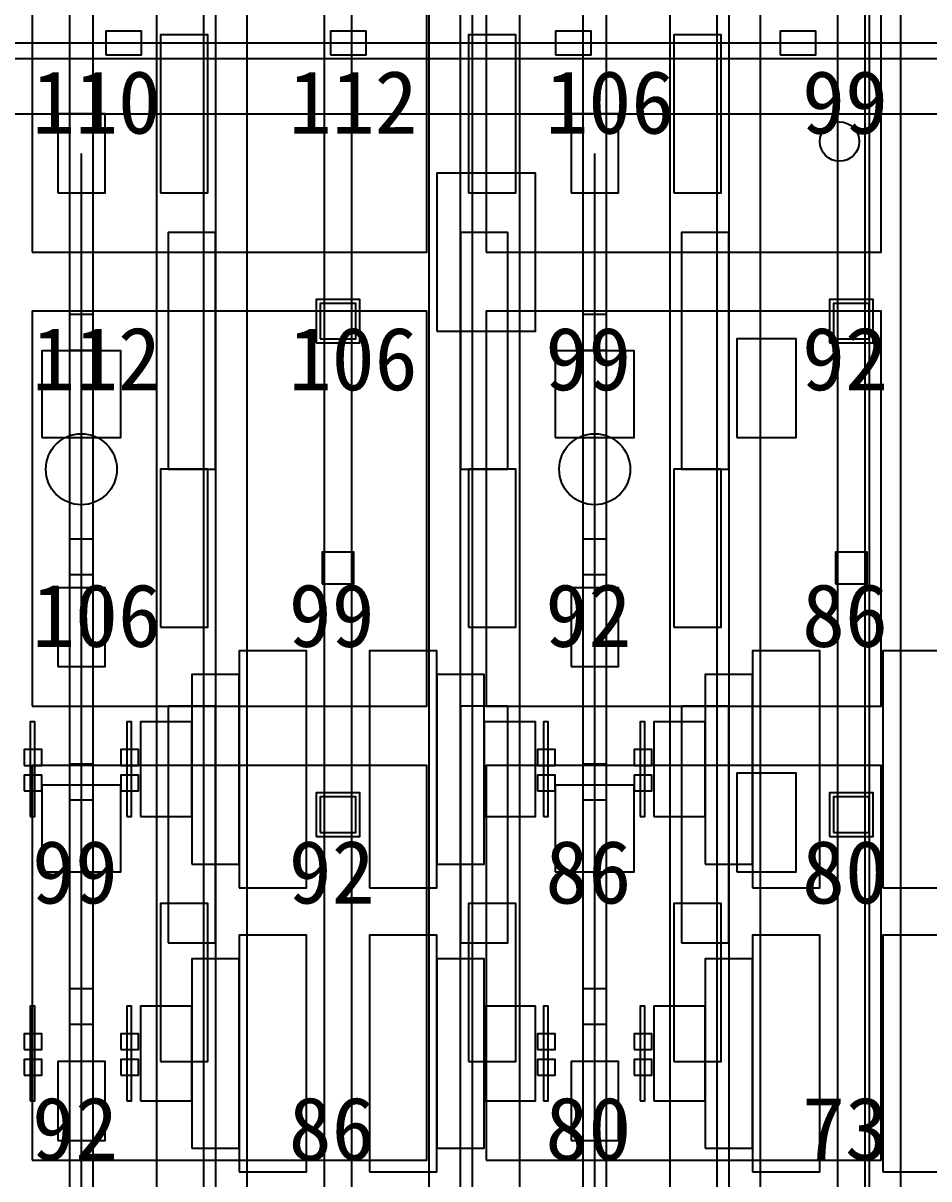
# Model space of a CAD drawing. Header units: metres. Extents: x -1640 to 1560, y -268 to 2338.
# Drawn here: x 71.28 to 94.21, y 1616.03 to 1645.3 of the extents above; entities that cross this region are included whole.
import ezdxf

# ---------------------------------------------------------------- set-up
doc = ezdxf.new("R2010")
doc.units = ezdxf.units.M
for name, color, linetype in [('1F_CHL', 4, 'Continuous'), ('1F_PUMP', 2, 'Continuous'), ('1F_SCR', 3, 'Continuous'), ('1F_STRUCT_COLUMN', 8, 'Continuous'), ('2F_CSF_LATERAL_RACK_CONCEPT', 9, 'Continuous'), ('2F_RFG', 5, 'Continuous'), ('2F_STRUCT_COLUMN', 8, 'Continuous'), ('2F_VMB', 6, 'Continuous'), ('3F_CLEANROOM_OVERHEAD_PIPE_DUCT_CONCEPT', 9, 'Continuous'), ('3F_EHS_EGRESS_DIST_M', 2, 'Continuous'), ('3F_EHS_EXTINGUISHER_HYDRANT_CABINET_CONCEPT', 1, 'Continuous'), ('3F_EHS_GAS_DETECTOR', 6, 'Continuous'), ('3F_ETCH', 2, 'Continuous'), ('3F_FOUP', 5, 'Continuous'), ('3F_OHT', 9, 'Continuous'), ('3F_OHTV', 1, 'Continuous'), ('3F_STK', 3, 'Continuous'), ('3F_STRUCT_COLUMN', 8, 'Continuous'), ('3F_TBAR', 6, 'Continuous'), ('4F_FFU', 1, 'Continuous'), ('4F_STRUCT_PLENUM_TRUSS_CONCEPT', 9, 'Continuous'), ('5F_CHL', 4, 'Continuous'), ('5F_PUMP', 2, 'Continuous'), ('5F_SCR', 3, 'Continuous'), ('5F_STRUCT_COLUMN', 8, 'Continuous'), ('6F_CSF_LATERAL_RACK_CONCEPT', 9, 'Continuous'), ('6F_RFG', 5, 'Continuous'), ('6F_STRUCT_COLUMN', 8, 'Continuous'), ('6F_VMB', 6, 'Continuous'), ('7F_CLEANROOM_OVERHEAD_PIPE_DUCT_CONCEPT', 9, 'Continuous'), ('7F_EHS_EGRESS_DIST_M', 2, 'Continuous'), ('7F_EHS_EXTINGUISHER_HYDRANT_CABINET_CONCEPT', 1, 'Continuous'), ('7F_EHS_GAS_DETECTOR', 6, 'Continuous'), ('7F_ETCH', 2, 'Continuous'), ('7F_FOUP', 5, 'Continuous'), ('7F_OHT', 9, 'Continuous'), ('7F_OHTV', 1, 'Continuous'), ('7F_STK', 3, 'Continuous'), ('7F_STRUCT_COLUMN', 8, 'Continuous'), ('7F_TBAR', 6, 'Continuous'), ('8F_FFU', 1, 'Continuous'), ('8F_STRUCT_PLENUM_TRUSS_CONCEPT', 9, 'Continuous'), ('EHS_TREATED_EXHAUST', 30, 'Continuous'), ('UTIL_PCW.R_CONCEPT', 1, 'Continuous'), ('UTIL_PCW.S_CONCEPT', 6, 'Continuous')]:
    doc.layers.add(name, color=color, linetype=linetype)

msp = doc.modelspace()

# ---------------------------------------------------------------- linework, layer by layer
at = {"layer": '1F_CHL'}
for points in [[(89.35, 1634.8), (90.85, 1634.8), (90.85, 1637.3), (89.35, 1637.3)], [(89.35, 1623.8), (90.85, 1623.8), (90.85, 1626.3), (89.35, 1626.3)]]:
    msp.add_lwpolyline(points, close=True, dxfattribs=at)
at = {"layer": '1F_PUMP'}
for points in [[(74.75, 1641), (75.95, 1641), (75.95, 1645), (74.75, 1645)], [(82.55, 1641), (83.75, 1641), (83.75, 1645), (82.55, 1645)], [(87.75, 1641), (88.95, 1641), (88.95, 1645), (87.75, 1645)], [(74.75, 1630), (75.95, 1630), (75.95, 1634), (74.75, 1634)], [(82.55, 1630), (83.75, 1630), (83.75, 1634), (82.55, 1634)], [(87.75, 1630), (88.95, 1630), (88.95, 1634), (87.75, 1634)], [(74.75, 1619), (75.95, 1619), (75.95, 1623), (74.75, 1623)], [(82.55, 1619), (83.75, 1619), (83.75, 1623), (82.55, 1623)], [(87.75, 1619), (88.95, 1619), (88.95, 1623), (87.75, 1623)]]:
    msp.add_lwpolyline(points, close=True, dxfattribs=at)
at = {"layer": '1F_SCR'}
for points in [[(71.75, 1634.8), (73.75, 1634.8), (73.75, 1637), (71.75, 1637)], [(84.75, 1634.8), (86.75, 1634.8), (86.75, 1637), (84.75, 1637)], [(71.75, 1623.8), (73.75, 1623.8), (73.75, 1626), (71.75, 1626)], [(84.75, 1623.8), (86.75, 1623.8), (86.75, 1626), (84.75, 1626)]]:
    msp.add_lwpolyline(points, close=True, dxfattribs=at)
at = {"layer": '1F_STRUCT_COLUMN'}
for points in [[(78.7, 1637.2), (79.8, 1637.2), (79.8, 1638.3), (78.7, 1638.3)], [(91.7, 1637.2), (92.8, 1637.2), (92.8, 1638.3), (91.7, 1638.3)], [(78.7, 1624.7), (79.8, 1624.7), (79.8, 1625.8), (78.7, 1625.8)], [(91.7, 1624.7), (92.8, 1624.7), (92.8, 1625.8), (91.7, 1625.8)]]:
    msp.add_lwpolyline(points, close=True, dxfattribs=at)
at = {"layer": '2F_CSF_LATERAL_RACK_CONCEPT'}
for points in [[(76.15, 1573), (76.95, 1573), (76.95, 1719), (76.15, 1719)], [(81.55, 1573), (82.35, 1573), (82.35, 1719), (81.55, 1719)], [(89.15, 1573), (89.95, 1573), (89.95, 1719), (89.15, 1719)]]:
    msp.add_lwpolyline(points, close=True, dxfattribs=at)
at = {"layer": '2F_RFG'}
for points in [[(74.95, 1634), (76.15, 1634), (76.15, 1640), (74.95, 1640)], [(82.35, 1634), (83.55, 1634), (83.55, 1640), (82.35, 1640)], [(87.95, 1634), (89.15, 1634), (89.15, 1640), (87.95, 1640)], [(74.95, 1622), (76.15, 1622), (76.15, 1628), (74.95, 1628)], [(82.35, 1622), (83.55, 1622), (83.55, 1628), (82.35, 1628)], [(87.95, 1622), (89.15, 1622), (89.15, 1628), (87.95, 1628)]]:
    msp.add_lwpolyline(points, close=True, dxfattribs=at)
at = {"layer": '2F_STRUCT_COLUMN'}
for points in [[(78.8, 1637.3), (79.7, 1637.3), (79.7, 1638.2), (78.8, 1638.2)], [(91.8, 1637.3), (92.7, 1637.3), (92.7, 1638.2), (91.8, 1638.2)], [(78.8, 1624.8), (79.7, 1624.8), (79.7, 1625.7), (78.8, 1625.7)], [(91.8, 1624.8), (92.7, 1624.8), (92.7, 1625.7), (91.8, 1625.7)]]:
    msp.add_lwpolyline(points, close=True, dxfattribs=at)
at = {"layer": '2F_VMB'}
for points in [[(72.15, 1641), (73.35, 1641), (73.35, 1643), (72.15, 1643)], [(85.15, 1641), (86.35, 1641), (86.35, 1643), (85.15, 1643)], [(72.15, 1629), (73.35, 1629), (73.35, 1631), (72.15, 1631)], [(85.15, 1629), (86.35, 1629), (86.35, 1631), (85.15, 1631)], [(72.15, 1617), (73.35, 1617), (73.35, 1619), (72.15, 1619)], [(85.15, 1617), (86.35, 1617), (86.35, 1619), (85.15, 1619)]]:
    msp.add_lwpolyline(points, close=True, dxfattribs=at)
at = {"layer": '3F_CLEANROOM_OVERHEAD_PIPE_DUCT_CONCEPT'}
for points in [[(74.65, 1572), (75.85, 1572), (75.85, 1720), (74.65, 1720)], [(82.65, 1572), (83.85, 1572), (83.85, 1720), (82.65, 1720)], [(87.65, 1572), (88.85, 1572), (88.85, 1720), (87.65, 1720)]]:
    msp.add_lwpolyline(points, close=True, dxfattribs=at)
at = {"layer": '3F_EHS_EXTINGUISHER_HYDRANT_CABINET_CONCEPT'}
msp.add_circle((91.95, 1642.3), 0.5, dxfattribs=at)
at = {"layer": '3F_EHS_GAS_DETECTOR'}
for centre in [(72.75, 1634), (85.75, 1634)]:
    msp.add_circle(centre, 0.9, dxfattribs=at)
at = {"layer": '3F_ETCH'}
for points in [[(76.75, 1623.4), (78.45, 1623.4), (78.45, 1629.4), (76.75, 1629.4)], [(80.05, 1623.4), (81.75, 1623.4), (81.75, 1629.4), (80.05, 1629.4)], [(89.75, 1623.4), (91.45, 1623.4), (91.45, 1629.4), (89.75, 1629.4)], [(93.05, 1623.4), (94.75, 1623.4), (94.75, 1629.4), (93.05, 1629.4)], [(75.55, 1624), (76.75, 1624), (76.75, 1628.8), (75.55, 1628.8)], [(81.75, 1624), (82.95, 1624), (82.95, 1628.8), (81.75, 1628.8)], [(88.55, 1624), (89.75, 1624), (89.75, 1628.8), (88.55, 1628.8)], [(74.25, 1625.2), (75.55, 1625.2), (75.55, 1627.6), (74.25, 1627.6)], [(82.95, 1625.2), (84.25, 1625.2), (84.25, 1627.6), (82.95, 1627.6)], [(87.25, 1625.2), (88.55, 1625.2), (88.55, 1627.6), (87.25, 1627.6)], [(76.75, 1616.2), (78.45, 1616.2), (78.45, 1622.2), (76.75, 1622.2)], [(80.05, 1616.2), (81.75, 1616.2), (81.75, 1622.2), (80.05, 1622.2)], [(89.75, 1616.2), (91.45, 1616.2), (91.45, 1622.2), (89.75, 1622.2)], [(93.05, 1616.2), (94.75, 1616.2), (94.75, 1622.2), (93.05, 1622.2)], [(75.55, 1616.8), (76.75, 1616.8), (76.75, 1621.6), (75.55, 1621.6)], [(81.75, 1616.8), (82.95, 1616.8), (82.95, 1621.6), (81.75, 1621.6)], [(88.55, 1616.8), (89.75, 1616.8), (89.75, 1621.6), (88.55, 1621.6)], [(74.25, 1618), (75.55, 1618), (75.55, 1620.4), (74.25, 1620.4)], [(82.95, 1618), (84.25, 1618), (84.25, 1620.4), (82.95, 1620.4)], [(87.25, 1618), (88.55, 1618), (88.55, 1620.4), (87.25, 1620.4)]]:
    msp.add_lwpolyline(points, close=True, dxfattribs=at)
at = {"layer": '3F_FOUP'}
for points in [[(71.3, 1626.5), (71.75, 1626.5), (71.75, 1626.9), (71.3, 1626.9)], [(73.75, 1626.5), (74.2, 1626.5), (74.2, 1626.9), (73.75, 1626.9)], [(84.3, 1626.5), (84.75, 1626.5), (84.75, 1626.9), (84.3, 1626.9)], [(86.75, 1626.5), (87.2, 1626.5), (87.2, 1626.9), (86.75, 1626.9)], [(71.3, 1625.85), (71.75, 1625.85), (71.75, 1626.25), (71.3, 1626.25)], [(73.75, 1625.85), (74.2, 1625.85), (74.2, 1626.25), (73.75, 1626.25)], [(84.3, 1625.85), (84.75, 1625.85), (84.75, 1626.25), (84.3, 1626.25)], [(86.75, 1625.85), (87.2, 1625.85), (87.2, 1626.25), (86.75, 1626.25)], [(71.3, 1619.3), (71.75, 1619.3), (71.75, 1619.7), (71.3, 1619.7)], [(73.75, 1619.3), (74.2, 1619.3), (74.2, 1619.7), (73.75, 1619.7)], [(84.3, 1619.3), (84.75, 1619.3), (84.75, 1619.7), (84.3, 1619.7)], [(86.75, 1619.3), (87.2, 1619.3), (87.2, 1619.7), (86.75, 1619.7)], [(71.3, 1618.65), (71.75, 1618.65), (71.75, 1619.05), (71.3, 1619.05)], [(73.75, 1618.65), (74.2, 1618.65), (74.2, 1619.05), (73.75, 1619.05)], [(84.3, 1618.65), (84.75, 1618.65), (84.75, 1619.05), (84.3, 1619.05)], [(86.75, 1618.65), (87.2, 1618.65), (87.2, 1619.05), (86.75, 1619.05)]]:
    msp.add_lwpolyline(points, close=True, dxfattribs=at)
at = {"layer": '3F_OHT'}
for p, q in [((-31.5, 1644.8), (190, 1644.8)), ((72.75, 1572), (72.75, 1642)), ((85.75, 1572), (85.75, 1642))]:
    msp.add_line(p, q, dxfattribs=at)
at = {"layer": '3F_OHTV'}
for points in [[(73.37, 1644.5), (74.27, 1644.5), (74.27, 1645.1), (73.37, 1645.1)], [(79.06, 1644.5), (79.96, 1644.5), (79.96, 1645.1), (79.06, 1645.1)], [(84.76, 1644.5), (85.66, 1644.5), (85.66, 1645.1), (84.76, 1645.1)], [(90.45, 1644.5), (91.35, 1644.5), (91.35, 1645.1), (90.45, 1645.1)], [(72.45, 1637.02), (73.05, 1637.02), (73.05, 1637.92), (72.45, 1637.92)], [(85.45, 1637.02), (86.05, 1637.02), (86.05, 1637.92), (85.45, 1637.92)], [(72.45, 1631.33), (73.05, 1631.33), (73.05, 1632.23), (72.45, 1632.23)], [(85.45, 1631.33), (86.05, 1631.33), (86.05, 1632.23), (85.45, 1632.23)], [(72.45, 1625.63), (73.05, 1625.63), (73.05, 1626.53), (72.45, 1626.53)], [(85.45, 1625.63), (86.05, 1625.63), (86.05, 1626.53), (85.45, 1626.53)], [(72.45, 1619.94), (73.05, 1619.94), (73.05, 1620.84), (72.45, 1620.84)], [(85.45, 1619.94), (86.05, 1619.94), (86.05, 1620.84), (85.45, 1620.84)]]:
    msp.add_lwpolyline(points, close=True, dxfattribs=at)
at = {"layer": '3F_STK'}
msp.add_lwpolyline([(81.75, 1637.5), (84.25, 1637.5), (84.25, 1641.5), (81.75, 1641.5)], close=True, dxfattribs=at)
at = {"layer": '3F_STRUCT_COLUMN'}
for points in [[(78.85, 1631.1), (79.65, 1631.1), (79.65, 1631.9), (78.85, 1631.9)], [(91.85, 1631.1), (92.65, 1631.1), (92.65, 1631.9), (91.85, 1631.9)]]:
    msp.add_lwpolyline(points, close=True, dxfattribs=at)
at = {"layer": '3F_TBAR'}
for points in [[(71.45, 1625.2), (71.57, 1625.2), (71.57, 1627.6), (71.45, 1627.6)], [(73.9, 1625.2), (74.02, 1625.2), (74.02, 1627.6), (73.9, 1627.6)], [(84.45, 1625.2), (84.57, 1625.2), (84.57, 1627.6), (84.45, 1627.6)], [(86.9, 1625.2), (87.02, 1625.2), (87.02, 1627.6), (86.9, 1627.6)], [(71.45, 1618), (71.57, 1618), (71.57, 1620.4), (71.45, 1620.4)], [(73.9, 1618), (74.02, 1618), (74.02, 1620.4), (73.9, 1620.4)], [(84.45, 1618), (84.57, 1618), (84.57, 1620.4), (84.45, 1620.4)], [(86.9, 1618), (87.02, 1618), (87.02, 1620.4), (86.9, 1620.4)]]:
    msp.add_lwpolyline(points, close=True, dxfattribs=at)
at = {"layer": '4F_FFU'}
for points in [[(71.5, 1639.5), (81.5, 1639.5), (81.5, 1649.5), (71.5, 1649.5)], [(83, 1639.5), (93, 1639.5), (93, 1649.5), (83, 1649.5)], [(71.5, 1628), (81.5, 1628), (81.5, 1638), (71.5, 1638)], [(83, 1628), (93, 1628), (93, 1638), (83, 1638)], [(71.5, 1616.5), (81.5, 1616.5), (81.5, 1626.5), (71.5, 1626.5)], [(83, 1616.5), (93, 1616.5), (93, 1626.5), (83, 1626.5)]]:
    msp.add_lwpolyline(points, close=True, dxfattribs=at)
at = {"layer": '4F_STRUCT_PLENUM_TRUSS_CONCEPT'}
for points in [[(78.9, 1569), (79.6, 1569), (79.6, 1723), (78.9, 1723)], [(91.9, 1569), (92.6, 1569), (92.6, 1723), (91.9, 1723)]]:
    msp.add_lwpolyline(points, close=True, dxfattribs=at)
at = {"layer": '5F_CHL'}
for points in [[(89.35, 1634.8), (90.85, 1634.8), (90.85, 1637.3), (89.35, 1637.3)], [(89.35, 1623.8), (90.85, 1623.8), (90.85, 1626.3), (89.35, 1626.3)]]:
    msp.add_lwpolyline(points, close=True, dxfattribs=at)
at = {"layer": '5F_PUMP'}
for points in [[(74.75, 1641), (75.95, 1641), (75.95, 1645), (74.75, 1645)], [(82.55, 1641), (83.75, 1641), (83.75, 1645), (82.55, 1645)], [(87.75, 1641), (88.95, 1641), (88.95, 1645), (87.75, 1645)], [(74.75, 1630), (75.95, 1630), (75.95, 1634), (74.75, 1634)], [(82.55, 1630), (83.75, 1630), (83.75, 1634), (82.55, 1634)], [(87.75, 1630), (88.95, 1630), (88.95, 1634), (87.75, 1634)], [(74.75, 1619), (75.95, 1619), (75.95, 1623), (74.75, 1623)], [(82.55, 1619), (83.75, 1619), (83.75, 1623), (82.55, 1623)], [(87.75, 1619), (88.95, 1619), (88.95, 1623), (87.75, 1623)]]:
    msp.add_lwpolyline(points, close=True, dxfattribs=at)
at = {"layer": '5F_SCR'}
for points in [[(71.75, 1634.8), (73.75, 1634.8), (73.75, 1637), (71.75, 1637)], [(84.75, 1634.8), (86.75, 1634.8), (86.75, 1637), (84.75, 1637)], [(71.75, 1623.8), (73.75, 1623.8), (73.75, 1626), (71.75, 1626)], [(84.75, 1623.8), (86.75, 1623.8), (86.75, 1626), (84.75, 1626)]]:
    msp.add_lwpolyline(points, close=True, dxfattribs=at)
at = {"layer": '5F_STRUCT_COLUMN'}
for points in [[(78.7, 1637.2), (79.8, 1637.2), (79.8, 1638.3), (78.7, 1638.3)], [(91.7, 1637.2), (92.8, 1637.2), (92.8, 1638.3), (91.7, 1638.3)], [(78.7, 1624.7), (79.8, 1624.7), (79.8, 1625.8), (78.7, 1625.8)], [(91.7, 1624.7), (92.8, 1624.7), (92.8, 1625.8), (91.7, 1625.8)]]:
    msp.add_lwpolyline(points, close=True, dxfattribs=at)
at = {"layer": '6F_CSF_LATERAL_RACK_CONCEPT'}
for points in [[(76.15, 1573), (76.95, 1573), (76.95, 1719), (76.15, 1719)], [(81.55, 1573), (82.35, 1573), (82.35, 1719), (81.55, 1719)], [(89.15, 1573), (89.95, 1573), (89.95, 1719), (89.15, 1719)]]:
    msp.add_lwpolyline(points, close=True, dxfattribs=at)
at = {"layer": '6F_RFG'}
for points in [[(74.95, 1634), (76.15, 1634), (76.15, 1640), (74.95, 1640)], [(82.35, 1634), (83.55, 1634), (83.55, 1640), (82.35, 1640)], [(87.95, 1634), (89.15, 1634), (89.15, 1640), (87.95, 1640)], [(74.95, 1622), (76.15, 1622), (76.15, 1628), (74.95, 1628)], [(82.35, 1622), (83.55, 1622), (83.55, 1628), (82.35, 1628)], [(87.95, 1622), (89.15, 1622), (89.15, 1628), (87.95, 1628)]]:
    msp.add_lwpolyline(points, close=True, dxfattribs=at)
at = {"layer": '6F_STRUCT_COLUMN'}
for points in [[(78.8, 1637.3), (79.7, 1637.3), (79.7, 1638.2), (78.8, 1638.2)], [(91.8, 1637.3), (92.7, 1637.3), (92.7, 1638.2), (91.8, 1638.2)], [(78.8, 1624.8), (79.7, 1624.8), (79.7, 1625.7), (78.8, 1625.7)], [(91.8, 1624.8), (92.7, 1624.8), (92.7, 1625.7), (91.8, 1625.7)]]:
    msp.add_lwpolyline(points, close=True, dxfattribs=at)
at = {"layer": '6F_VMB'}
for points in [[(72.15, 1641), (73.35, 1641), (73.35, 1643), (72.15, 1643)], [(85.15, 1641), (86.35, 1641), (86.35, 1643), (85.15, 1643)], [(72.15, 1629), (73.35, 1629), (73.35, 1631), (72.15, 1631)], [(85.15, 1629), (86.35, 1629), (86.35, 1631), (85.15, 1631)], [(72.15, 1617), (73.35, 1617), (73.35, 1619), (72.15, 1619)], [(85.15, 1617), (86.35, 1617), (86.35, 1619), (85.15, 1619)]]:
    msp.add_lwpolyline(points, close=True, dxfattribs=at)
at = {"layer": '7F_CLEANROOM_OVERHEAD_PIPE_DUCT_CONCEPT'}
for points in [[(74.65, 1572), (75.85, 1572), (75.85, 1720), (74.65, 1720)], [(82.65, 1572), (83.85, 1572), (83.85, 1720), (82.65, 1720)], [(87.65, 1572), (88.85, 1572), (88.85, 1720), (87.65, 1720)]]:
    msp.add_lwpolyline(points, close=True, dxfattribs=at)
at = {"layer": '7F_EHS_EXTINGUISHER_HYDRANT_CABINET_CONCEPT'}
msp.add_circle((91.95, 1642.3), 0.5, dxfattribs=at)
at = {"layer": '7F_EHS_GAS_DETECTOR'}
for centre in [(72.75, 1634), (85.75, 1634)]:
    msp.add_circle(centre, 0.9, dxfattribs=at)
at = {"layer": '7F_ETCH'}
for points in [[(76.75, 1623.4), (78.45, 1623.4), (78.45, 1629.4), (76.75, 1629.4)], [(80.05, 1623.4), (81.75, 1623.4), (81.75, 1629.4), (80.05, 1629.4)], [(89.75, 1623.4), (91.45, 1623.4), (91.45, 1629.4), (89.75, 1629.4)], [(93.05, 1623.4), (94.75, 1623.4), (94.75, 1629.4), (93.05, 1629.4)], [(75.55, 1624), (76.75, 1624), (76.75, 1628.8), (75.55, 1628.8)], [(81.75, 1624), (82.95, 1624), (82.95, 1628.8), (81.75, 1628.8)], [(88.55, 1624), (89.75, 1624), (89.75, 1628.8), (88.55, 1628.8)], [(74.25, 1625.2), (75.55, 1625.2), (75.55, 1627.6), (74.25, 1627.6)], [(82.95, 1625.2), (84.25, 1625.2), (84.25, 1627.6), (82.95, 1627.6)], [(87.25, 1625.2), (88.55, 1625.2), (88.55, 1627.6), (87.25, 1627.6)], [(76.75, 1616.2), (78.45, 1616.2), (78.45, 1622.2), (76.75, 1622.2)], [(80.05, 1616.2), (81.75, 1616.2), (81.75, 1622.2), (80.05, 1622.2)], [(89.75, 1616.2), (91.45, 1616.2), (91.45, 1622.2), (89.75, 1622.2)], [(93.05, 1616.2), (94.75, 1616.2), (94.75, 1622.2), (93.05, 1622.2)], [(75.55, 1616.8), (76.75, 1616.8), (76.75, 1621.6), (75.55, 1621.6)], [(81.75, 1616.8), (82.95, 1616.8), (82.95, 1621.6), (81.75, 1621.6)], [(88.55, 1616.8), (89.75, 1616.8), (89.75, 1621.6), (88.55, 1621.6)], [(74.25, 1618), (75.55, 1618), (75.55, 1620.4), (74.25, 1620.4)], [(82.95, 1618), (84.25, 1618), (84.25, 1620.4), (82.95, 1620.4)], [(87.25, 1618), (88.55, 1618), (88.55, 1620.4), (87.25, 1620.4)]]:
    msp.add_lwpolyline(points, close=True, dxfattribs=at)
at = {"layer": '7F_FOUP'}
for points in [[(71.3, 1626.5), (71.75, 1626.5), (71.75, 1626.9), (71.3, 1626.9)], [(73.75, 1626.5), (74.2, 1626.5), (74.2, 1626.9), (73.75, 1626.9)], [(84.3, 1626.5), (84.75, 1626.5), (84.75, 1626.9), (84.3, 1626.9)], [(86.75, 1626.5), (87.2, 1626.5), (87.2, 1626.9), (86.75, 1626.9)], [(71.3, 1625.85), (71.75, 1625.85), (71.75, 1626.25), (71.3, 1626.25)], [(73.75, 1625.85), (74.2, 1625.85), (74.2, 1626.25), (73.75, 1626.25)], [(84.3, 1625.85), (84.75, 1625.85), (84.75, 1626.25), (84.3, 1626.25)], [(86.75, 1625.85), (87.2, 1625.85), (87.2, 1626.25), (86.75, 1626.25)], [(71.3, 1619.3), (71.75, 1619.3), (71.75, 1619.7), (71.3, 1619.7)], [(73.75, 1619.3), (74.2, 1619.3), (74.2, 1619.7), (73.75, 1619.7)], [(84.3, 1619.3), (84.75, 1619.3), (84.75, 1619.7), (84.3, 1619.7)], [(86.75, 1619.3), (87.2, 1619.3), (87.2, 1619.7), (86.75, 1619.7)], [(71.3, 1618.65), (71.75, 1618.65), (71.75, 1619.05), (71.3, 1619.05)], [(73.75, 1618.65), (74.2, 1618.65), (74.2, 1619.05), (73.75, 1619.05)], [(84.3, 1618.65), (84.75, 1618.65), (84.75, 1619.05), (84.3, 1619.05)], [(86.75, 1618.65), (87.2, 1618.65), (87.2, 1619.05), (86.75, 1619.05)]]:
    msp.add_lwpolyline(points, close=True, dxfattribs=at)
at = {"layer": '7F_OHT'}
for p, q in [((-31.5, 1644.8), (190, 1644.8)), ((72.75, 1572), (72.75, 1642)), ((85.75, 1572), (85.75, 1642))]:
    msp.add_line(p, q, dxfattribs=at)
at = {"layer": '7F_OHTV'}
for points in [[(73.37, 1644.5), (74.27, 1644.5), (74.27, 1645.1), (73.37, 1645.1)], [(79.06, 1644.5), (79.96, 1644.5), (79.96, 1645.1), (79.06, 1645.1)], [(84.76, 1644.5), (85.66, 1644.5), (85.66, 1645.1), (84.76, 1645.1)], [(90.45, 1644.5), (91.35, 1644.5), (91.35, 1645.1), (90.45, 1645.1)], [(72.45, 1637.02), (73.05, 1637.02), (73.05, 1637.92), (72.45, 1637.92)], [(85.45, 1637.02), (86.05, 1637.02), (86.05, 1637.92), (85.45, 1637.92)], [(72.45, 1631.33), (73.05, 1631.33), (73.05, 1632.23), (72.45, 1632.23)], [(85.45, 1631.33), (86.05, 1631.33), (86.05, 1632.23), (85.45, 1632.23)], [(72.45, 1625.63), (73.05, 1625.63), (73.05, 1626.53), (72.45, 1626.53)], [(85.45, 1625.63), (86.05, 1625.63), (86.05, 1626.53), (85.45, 1626.53)], [(72.45, 1619.94), (73.05, 1619.94), (73.05, 1620.84), (72.45, 1620.84)], [(85.45, 1619.94), (86.05, 1619.94), (86.05, 1620.84), (85.45, 1620.84)]]:
    msp.add_lwpolyline(points, close=True, dxfattribs=at)
at = {"layer": '7F_STK'}
msp.add_lwpolyline([(81.75, 1637.5), (84.25, 1637.5), (84.25, 1641.5), (81.75, 1641.5)], close=True, dxfattribs=at)
at = {"layer": '7F_STRUCT_COLUMN'}
for points in [[(78.85, 1631.1), (79.65, 1631.1), (79.65, 1631.9), (78.85, 1631.9)], [(91.85, 1631.1), (92.65, 1631.1), (92.65, 1631.9), (91.85, 1631.9)]]:
    msp.add_lwpolyline(points, close=True, dxfattribs=at)
at = {"layer": '7F_TBAR'}
for points in [[(71.45, 1625.2), (71.57, 1625.2), (71.57, 1627.6), (71.45, 1627.6)], [(73.9, 1625.2), (74.02, 1625.2), (74.02, 1627.6), (73.9, 1627.6)], [(84.45, 1625.2), (84.57, 1625.2), (84.57, 1627.6), (84.45, 1627.6)], [(86.9, 1625.2), (87.02, 1625.2), (87.02, 1627.6), (86.9, 1627.6)], [(71.45, 1618), (71.57, 1618), (71.57, 1620.4), (71.45, 1620.4)], [(73.9, 1618), (74.02, 1618), (74.02, 1620.4), (73.9, 1620.4)], [(84.45, 1618), (84.57, 1618), (84.57, 1620.4), (84.45, 1620.4)], [(86.9, 1618), (87.02, 1618), (87.02, 1620.4), (86.9, 1620.4)]]:
    msp.add_lwpolyline(points, close=True, dxfattribs=at)
at = {"layer": '8F_FFU'}
for points in [[(71.5, 1639.5), (81.5, 1639.5), (81.5, 1649.5), (71.5, 1649.5)], [(83, 1639.5), (93, 1639.5), (93, 1649.5), (83, 1649.5)], [(71.5, 1628), (81.5, 1628), (81.5, 1638), (71.5, 1638)], [(83, 1628), (93, 1628), (93, 1638), (83, 1638)], [(71.5, 1616.5), (81.5, 1616.5), (81.5, 1626.5), (71.5, 1626.5)], [(83, 1616.5), (93, 1616.5), (93, 1626.5), (83, 1626.5)]]:
    msp.add_lwpolyline(points, close=True, dxfattribs=at)
at = {"layer": '8F_STRUCT_PLENUM_TRUSS_CONCEPT'}
for points in [[(78.9, 1569), (79.6, 1569), (79.6, 1723), (78.9, 1723)], [(91.9, 1569), (92.6, 1569), (92.6, 1723), (91.9, 1723)]]:
    msp.add_lwpolyline(points, close=True, dxfattribs=at)
at = {"layer": 'EHS_TREATED_EXHAUST'}
for points in [[(72.45, 1573), (73.05, 1573), (73.05, 1731), (72.45, 1731)], [(72.45, 1573), (73.05, 1573), (73.05, 1731), (72.45, 1731)], [(85.45, 1573), (86.05, 1573), (86.05, 1731), (85.45, 1731)], [(85.45, 1573), (86.05, 1573), (86.05, 1731), (85.45, 1731)]]:
    msp.add_lwpolyline(points, close=True, dxfattribs=at)
at = {"layer": 'UTIL_PCW.R_CONCEPT'}
for p, q in [((93.505, 1574.78), (93.505, 1717.23)), ((93.505, 1574.78), (93.505, 1717.23)), ((-279.4, 1644.4), (188.4, 1644.4)), ((-279.4, 1644.4), (188.4, 1644.4))]:
    msp.add_line(p, q, dxfattribs=at)
at = {"layer": 'UTIL_PCW.S_CONCEPT'}
for p, q in [((92.705, 1574.78), (92.705, 1717.23)), ((92.705, 1574.78), (92.705, 1717.23)), ((-279.4, 1643), (188.4, 1643)), ((-279.4, 1643), (188.4, 1643))]:
    msp.add_line(p, q, dxfattribs=at)

# ---------------------------------------------------------------- texts
at = {"layer": '3F_EHS_EGRESS_DIST_M'}
for s, p in [('110', (71.5, 1642.5)), ('112', (78, 1642.5)), ('106', (84.5, 1642.5)), ('99', (91, 1642.5)), ('112', (71.5, 1636)), ('106', (78, 1636)), ('99', (84.5, 1636)), ('92', (91, 1636)), ('106', (71.5, 1629.5)), ('99', (78, 1629.5)), ('92', (84.5, 1629.5)), ('86', (91, 1629.5)), ('99', (71.5, 1623)), ('92', (78, 1623)), ('86', (84.5, 1623)), ('80', (91, 1623)), ('92', (71.5, 1616.5)), ('86', (78, 1616.5)), ('80', (84.5, 1616.5)), ('73', (91, 1616.5))]:
    msp.add_text(s, height=1.6, dxfattribs=at).set_placement(p)
at = {"layer": '7F_EHS_EGRESS_DIST_M'}
for s, p in [('110', (71.5, 1642.5)), ('112', (78, 1642.5)), ('106', (84.5, 1642.5)), ('99', (91, 1642.5)), ('112', (71.5, 1636)), ('106', (78, 1636)), ('99', (84.5, 1636)), ('92', (91, 1636)), ('106', (71.5, 1629.5)), ('99', (78, 1629.5)), ('92', (84.5, 1629.5)), ('86', (91, 1629.5)), ('99', (71.5, 1623)), ('92', (78, 1623)), ('86', (84.5, 1623)), ('80', (91, 1623)), ('92', (71.5, 1616.5)), ('86', (78, 1616.5)), ('80', (84.5, 1616.5)), ('73', (91, 1616.5))]:
    msp.add_text(s, height=1.6, dxfattribs=at).set_placement(p)

doc.saveas('drawing.dxf')
